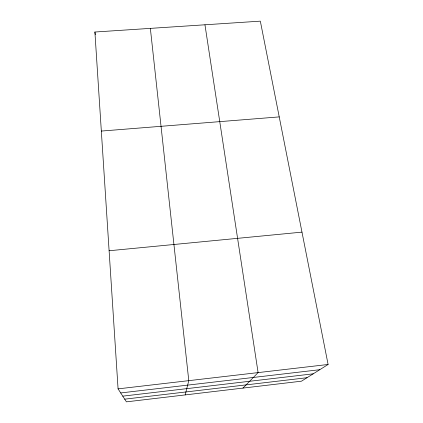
<?xml version="1.0" encoding="UTF-8"?>
<svg xmlns="http://www.w3.org/2000/svg" width="423" height="423" viewBox="0 0 423 423"><rect width="100%" height="100%" fill="white"/><g stroke="black" fill="none" stroke-linecap="round" stroke-linejoin="round"><path stroke-width="0.63" d="M185.174 394.913L188.785 380.652L150.355 28.378M242.95 388.092L258.099 372.605L204.954 24.788M328.1 364.478L301.493 381.181L126.429 401.85L118.075 388.864L94.9 32.021L260.335 21.15L328.1 364.478L118.075 388.864M120.703 392.946L319.767 369.707M122.765 396.15L313.21 373.826M124.706 399.164L307.024 377.713M109.102 250.754L301.98 232.127M101.33 131.067L279.233 116.896M94.9 32.021L95.334 34.628"/></g></svg>
